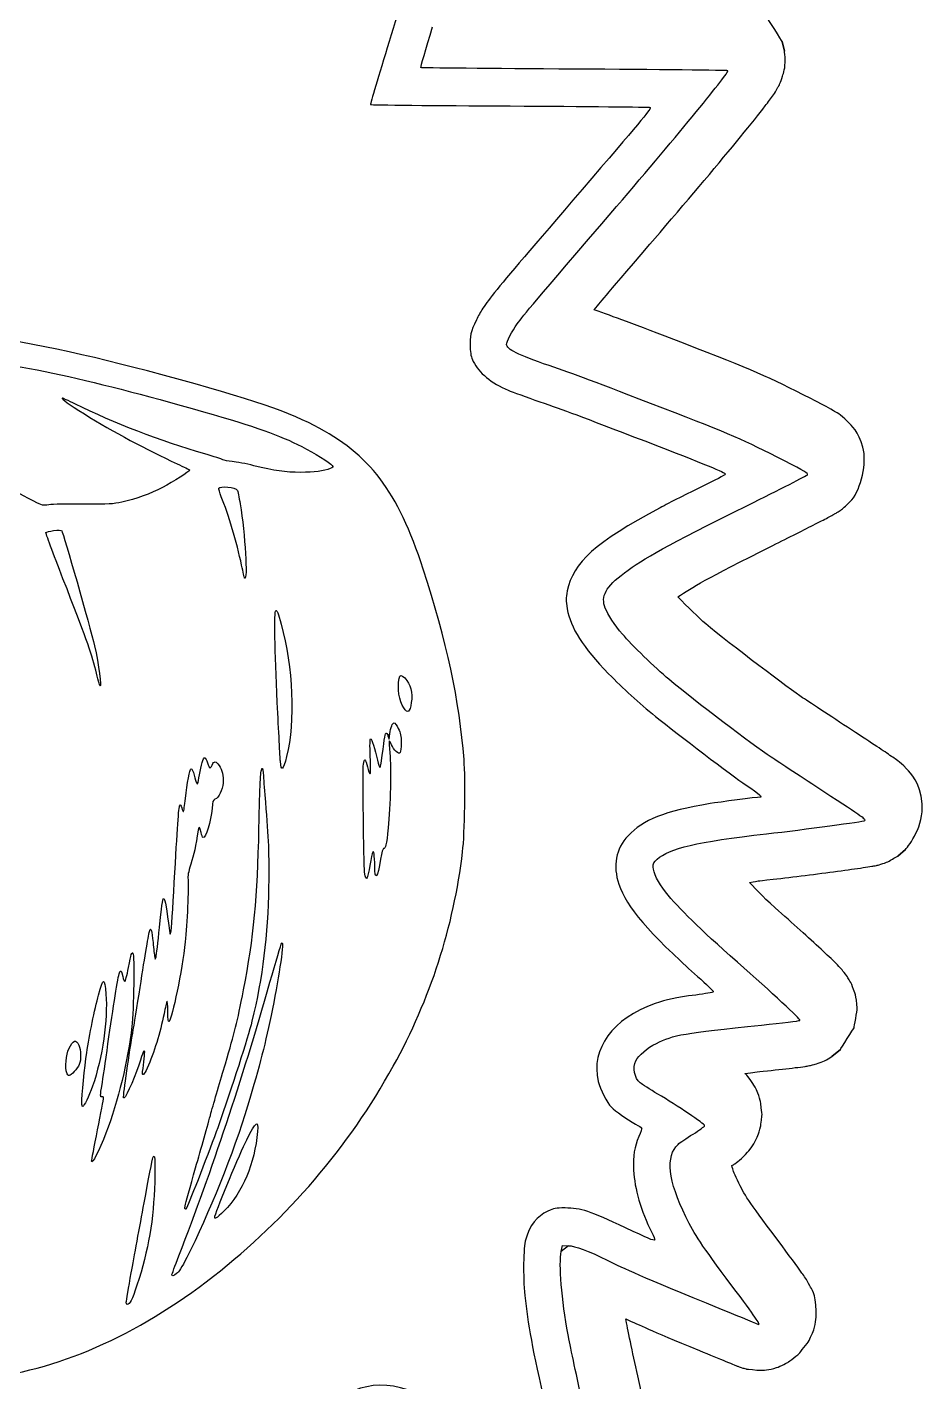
# Model space of a CAD drawing. Extents: x 0 to 138, y 0 to 96.
# Drawn here: x 124.767 to 126.812, y 82.39 to 85.477 of the extents above; entities that cross this region are included whole.
import ezdxf

# ---------------------------------------------------------------- set-up
doc = ezdxf.new("R2010")
doc.units = 0
doc.layers.add('Layer_1', color=7, linetype='CONTINUOUS')

msp = doc.modelspace()

# ---------------------------------------------------------------- linework, layer by layer
at = {"layer": 'Layer_1', "color": 7}
for points in [[(126.494051, 85.422031), (126.488547, 85.444632)], [(125.256089, 84.250635), (125.256088, 84.250632)], [(124.923247, 84.011525), (124.923247, 84.011529)], [(125.62592, 83.925525), (125.62592, 83.925524)], [(125.589751, 83.862112), (125.592535, 83.85435), (125.594059, 83.866301)], [(125.344441, 83.804101), (125.344444, 83.804101)], [(126.752651, 83.588144), (126.769725, 83.603025)], [(125.536509, 83.551158), (125.536505, 83.551158)], [(125.057849, 83.358628), (125.059109, 83.352982), (125.060914, 83.358628)], [(126.602148, 83.131164), (126.621452, 83.147149)], [(124.857285, 83.093829), (124.85729, 83.093829)], [(124.994136, 83.098284), (124.994146, 83.098284)], [(124.891438, 83.024948), (124.891441, 83.024946)], [(124.914016, 82.89313), (124.914013, 82.893129)], [(125.127387, 82.7912), (125.127387, 82.7912)], [(125.195268, 82.767487), (125.195268, 82.767487)], [(125.984976, 82.686749), (125.987898, 82.700299), (126.001446, 82.70006)], [(125.096945, 82.63341), (125.096945, 82.633412)], [(124.993061, 82.571241), (124.993058, 82.571243)]]:
    msp.add_lwpolyline(points, close=True, dxfattribs=at)
for points in [[(125.649097, 85.635111), (125.642494, 85.608405), (125.61713, 85.522636), (125.592732, 85.444514)], [(126.488547, 85.444632), (126.488533, 85.444676), (126.455042, 85.49792), (126.454924, 85.498099)], [(125.664901, 85.384834), (125.664052, 85.385682), (125.676104, 85.427351), (125.691682, 85.477429)], [(125.592732, 85.444514), (125.568334, 85.366391), (125.549191, 85.301683), (125.550192, 85.300717)], [(126.489676, 85.365257), (126.491934, 85.372996), (126.495857, 85.383144), (126.495744, 85.403842)], [(126.495744, 85.403842), (126.495722, 85.409015), (126.494051, 85.422006), (126.494051, 85.422031)], [(126.014616, 85.381392), (125.82312, 85.382438), (125.665748, 85.383985), (125.664901, 85.384834)], [(126.364708, 85.37767), (126.363656, 85.378674), (126.206113, 85.380347), (126.014616, 85.381392)], [(126.111109, 85.06824), (126.253356, 85.233704), (126.368435, 85.374118), (126.364708, 85.37767)], [(126.468735, 85.322814), (126.471642, 85.327078), (126.474211, 85.330504), (126.479206, 85.339902)], [(126.479206, 85.339902), (126.481746, 85.344598), (126.48502, 85.349783), (126.489676, 85.365257)], [(126.449996, 85.297459), (126.457023, 85.3066), (126.462922, 85.314285), (126.468735, 85.322814)], [(125.550192, 85.300717), (125.551196, 85.299749), (125.694293, 85.29825), (125.868191, 85.297377)], [(125.868191, 85.297377), (126.042089, 85.296505), (126.185767, 85.295041), (126.187476, 85.294127)], [(126.187476, 85.294127), (126.191049, 85.292215), (126.172318, 85.26943), (126.054682, 85.132612)], [(126.393772, 85.226903), (126.417309, 85.255613), (126.435944, 85.279173), (126.449996, 85.297459)], [(126.210217, 85.009173), (126.281899, 85.092551), (126.346714, 85.169484), (126.393772, 85.226903)], [(126.054682, 85.132612), (125.810642, 84.848777), (125.810651, 84.848789), (125.79145, 84.809658)], [(125.884592, 84.800617), (125.900506, 84.82292), (125.91947, 84.845326), (126.111109, 85.06824)], [(126.060287, 84.832785), (126.081848, 84.858924), (126.079308, 84.856892), (126.210217, 85.009173)], [(126.263687, 84.756717), (126.142825, 84.803288), (126.106644, 84.816247), (126.060287, 84.832785)], [(125.041655, 84.693438), (124.707735, 84.782098), (124.463675, 84.809445), (124.241002, 84.783152)], [(125.79145, 84.809658), (125.77853, 84.783329), (125.775963, 84.772258), (125.777127, 84.747906)], [(125.860295, 84.753956), (125.860298, 84.760182), (125.872607, 84.783821), (125.884592, 84.800617)], [(125.957413, 84.705724), (125.88684, 84.729833), (125.86029, 84.743019), (125.860295, 84.753956)], [(126.554175, 84.630488), (126.457198, 84.680267), (126.42229, 84.695602), (126.263687, 84.756717)], [(124.550408, 84.731032), (124.739182, 84.711993), (124.889591, 84.680258), (125.169215, 84.600468)], [(125.777127, 84.747906), (125.777886, 84.73199), (125.779338, 84.725418), (125.784343, 84.715187)], [(125.421492, 84.569226), (125.353367, 84.604602), (125.254627, 84.636892), (125.041655, 84.693438)], [(125.784343, 84.715187), (125.797214, 84.688879), (125.825227, 84.665816), (125.864116, 84.649509)], [(126.216534, 84.608902), (126.059715, 84.669329), (126.014569, 84.686198), (125.957413, 84.705724)], [(124.846928, 84.631545), (124.845076, 84.629692), (124.861593, 84.617977), (124.897722, 84.595517)], [(124.876947, 84.618007), (124.860909, 84.625926), (124.847401, 84.632017), (124.846928, 84.631545)], [(125.864116, 84.649509), (125.87381, 84.645445), (125.906132, 84.633699), (125.935943, 84.623407)], [(126.605438, 84.602927), (126.590706, 84.611766), (126.577414, 84.618562), (126.554175, 84.630488)], [(125.172044, 84.504562), (125.07218, 84.533477), (124.963644, 84.575202), (124.876947, 84.618007)], [(125.169215, 84.600468), (125.288449, 84.566445), (125.34185, 84.547588), (125.393479, 84.521276)], [(125.935943, 84.623407), (125.992885, 84.60375), (126.023092, 84.59247), (126.177594, 84.533167)], [(126.494426, 84.488409), (126.398675, 84.537557), (126.374619, 84.547988), (126.216534, 84.608902)], [(126.637962, 84.578122), (126.619815, 84.596213), (126.612816, 84.598504), (126.605438, 84.602927)], [(124.897722, 84.595517), (124.964087, 84.554263), (125.039386, 84.513825), (125.1088, 84.482164)], [(125.670244, 84.241671), (125.611386, 84.421084), (125.549276, 84.502871), (125.421492, 84.569226)], [(126.672689, 84.519693), (126.662585, 84.555645), (126.647035, 84.569077), (126.637962, 84.578122)], [(124.782235, 84.396734), (124.716885, 84.429439), (124.665079, 84.466296), (124.612152, 84.517737)], [(125.213252, 84.491158), (125.210767, 84.492688), (125.192224, 84.498719), (125.172044, 84.504562)], [(125.393479, 84.521276), (125.421078, 84.50721), (125.45711, 84.484661), (125.462521, 84.478069)], [(126.177594, 84.533167), (126.313992, 84.480812), (126.359397, 84.462061), (126.359397, 84.458085)], [(126.647345, 84.399529), (126.668625, 84.425183), (126.682801, 84.483741), (126.672689, 84.519693)], [(125.1088, 84.482164), (125.124638, 84.47494), (125.137595, 84.468245), (125.137595, 84.467286)], [(125.234707, 84.487036), (125.225391, 84.487777), (125.215736, 84.489629), (125.213252, 84.491158)], [(125.284152, 84.477686), (125.266273, 84.48209), (125.244023, 84.486297), (125.234707, 84.487036)], [(125.390538, 84.46242), (125.356079, 84.46254), (125.331132, 84.466113), (125.284152, 84.477686)], [(125.462521, 84.478069), (125.46527, 84.474723), (125.46475, 84.473928), (125.457986, 84.471104)], [(126.546633, 84.457073), (126.54882, 84.459708), (126.539837, 84.4651), (126.494426, 84.488409)], [(125.137595, 84.467286), (125.137595, 84.464508), (125.100151, 84.440681), (125.075489, 84.427766)], [(125.457986, 84.471104), (125.443939, 84.465237), (125.42128, 84.462318), (125.390538, 84.46242)], [(126.359397, 84.458085), (126.359397, 84.456896), (126.334752, 84.443956), (126.30463, 84.429329)], [(126.409352, 84.386906), (126.483404, 84.423748), (126.545181, 84.455323), (126.546633, 84.457073)], [(125.075489, 84.427766), (125.048904, 84.413846), (125.015144, 84.401744), (124.983227, 84.394694)], [(125.209669, 84.407014), (125.205982, 84.415955), (125.203469, 84.424587), (125.204088, 84.426195)], [(125.204088, 84.426195), (125.206346, 84.432074), (125.242629, 84.428645), (125.246063, 84.422233)], [(125.246063, 84.422233), (125.247234, 84.420041), (125.250246, 84.4057), (125.252753, 84.39037)], [(126.30463, 84.429329), (126.274508, 84.414703), (126.232078, 84.393254), (126.210341, 84.381666)], [(124.816728, 84.388618), (124.802987, 84.386407), (124.802776, 84.386455), (124.782235, 84.396734)], [(124.895431, 84.390237), (124.859748, 84.390595), (124.824331, 84.389819), (124.816728, 84.388618)], [(124.983227, 84.394694), (124.961969, 84.389998), (124.955612, 84.389675), (124.895431, 84.390237)], [(125.256088, 84.250632), (125.244919, 84.30353), (125.225848, 84.367777), (125.209669, 84.407014)], [(125.252753, 84.39037), (125.263876, 84.322314), (125.270428, 84.214237), (125.262979, 84.221685)], [(126.210341, 84.381666), (126.062836, 84.303029), (126.01145, 84.257014), (125.998664, 84.192112)], [(126.129119, 84.23359), (126.174267, 84.2676), (126.221597, 84.293494), (126.409352, 84.386906)], [(126.620901, 84.375277), (126.622595, 84.376519), (126.624993, 84.378418), (126.628606, 84.381339)], [(126.628606, 84.381339), (126.632247, 84.38426), (126.647317, 84.399503), (126.647345, 84.399529)], [(126.564674, 84.344961), (126.577431, 84.35148), (126.587957, 84.356651), (126.596094, 84.360946)], [(126.596094, 84.360946), (126.600158, 84.363091), (126.603488, 84.364985), (126.607129, 84.367008)], [(126.607129, 84.367008), (126.608822, 84.368024), (126.6106, 84.368955), (126.613733, 84.370866)], [(126.613733, 84.370866), (126.615426, 84.371826), (126.617317, 84.372785), (126.620901, 84.375277)], [(124.848665, 84.220148), (124.826276, 84.277248), (124.808722, 84.324731), (124.809656, 84.325665)], [(124.809656, 84.325665), (124.810588, 84.326597), (124.818445, 84.328365), (124.827113, 84.329596)], [(124.827113, 84.329596), (124.839381, 84.331335), (124.843522, 84.331186), (124.8458, 84.328909)], [(124.8458, 84.328909), (124.849307, 84.325408), (124.910805, 84.110041), (124.920503, 84.067297)], [(126.46766, 84.295903), (126.505041, 84.314501), (126.53917, 84.331925), (126.564674, 84.344961)], [(126.251032, 84.178494), (126.284569, 84.200998), (126.311673, 84.218296), (126.46766, 84.295903)], [(125.262979, 84.221685), (125.262441, 84.222223), (125.259334, 84.235254), (125.256089, 84.250635)], [(125.763305, 83.807888), (125.753165, 83.940987), (125.723458, 84.079463), (125.670244, 84.241671)], [(126.08538, 84.153062), (126.074755, 84.180302), (126.086091, 84.20118), (126.129119, 84.23359)], [(124.923247, 84.011529), (124.912354, 84.054707), (124.900172, 84.088783), (124.848665, 84.220148)], [(125.998664, 84.192112), (125.995193, 84.174502), (125.995187, 84.171521), (125.998604, 84.151552)], [(126.314422, 84.117309), (126.298505, 84.130562), (126.272647, 84.156803), (126.251032, 84.178494)], [(125.337465, 83.937912), (125.331723, 84.056976), (125.330182, 84.145537), (125.333815, 84.147783)], [(125.333815, 84.147783), (125.3363, 84.149319), (125.33912, 84.142251), (125.34635, 84.116328)], [(125.998604, 84.151552), (126.005943, 84.108416), (126.034448, 84.063705), (126.092916, 84.003622)], [(126.12458, 84.093733), (126.107155, 84.114312), (126.090897, 84.138919), (126.08538, 84.153062)], [(125.34635, 84.116328), (125.373421, 84.019294), (125.378544, 83.894656), (125.358733, 83.815098)], [(126.535461, 83.948637), (126.509073, 83.966008), (126.368764, 84.072047), (126.314422, 84.117309)], [(126.230674, 83.990775), (126.198951, 84.017198), (126.145294, 84.069268), (126.12458, 84.093733)], [(124.920503, 84.067297), (124.930191, 84.024602), (124.937575, 83.971185), (124.933181, 83.975578)], [(124.933181, 83.975578), (124.932542, 83.976212), (124.928073, 83.992391), (124.923247, 84.011525)], [(125.62592, 83.925524), (125.61557, 83.940801), (125.610579, 83.971965), (125.615149, 83.992776)], [(125.615149, 83.992776), (125.617097, 84.001651), (125.620533, 84.001924), (125.628122, 83.993809)], [(125.628122, 83.993809), (125.641071, 83.979971), (125.646502, 83.959551), (125.643066, 83.937636)], [(126.092916, 84.003622), (126.126689, 83.968917), (126.160884, 83.93782), (126.200197, 83.90606)], [(126.463291, 83.813735), (126.420959, 83.841611), (126.291111, 83.940436), (126.230674, 83.990775)], [(126.655626, 83.869814), (126.608715, 83.900575), (126.554441, 83.936139), (126.535461, 83.948637)], [(125.344444, 83.804101), (125.343721, 83.813107), (125.340584, 83.873322), (125.337465, 83.937912)], [(125.643066, 83.937636), (125.639493, 83.914837), (125.63521, 83.911813), (125.62592, 83.925525)], [(125.594059, 83.866301), (125.595935, 83.880975), (125.60014, 83.891614), (125.604068, 83.891614)], [(125.604068, 83.891614), (125.605687, 83.891614), (125.609888, 83.885771), (125.613393, 83.878629)], [(126.200197, 83.90606), (126.251378, 83.864712), (126.374161, 83.771647), (126.406278, 83.749856)], [(125.574389, 83.799584), (125.580837, 83.851453), (125.583063, 83.865945), (125.584863, 83.867759)], [(125.584863, 83.867759), (125.586166, 83.869067), (125.588024, 83.866916), (125.589751, 83.862112)], [(125.613393, 83.878629), (125.618908, 83.867401), (125.619769, 83.862981), (125.619769, 83.845994)], [(126.741063, 83.813038), (126.724694, 83.824533), (126.701961, 83.839429), (126.655626, 83.869814)], [(125.549399, 83.8147), (125.54842, 83.84168), (125.548694, 83.85548), (125.550206, 83.85548)], [(125.550206, 83.85548), (125.552674, 83.85548), (125.559914, 83.832663), (125.565791, 83.80636)], [(125.592536, 83.850456), (125.591903, 83.849829), (125.59257, 83.837233), (125.594012, 83.822472)], [(125.597986, 83.841684), (125.595619, 83.847139), (125.59317, 83.851087), (125.592536, 83.850456)], [(125.608235, 83.826263), (125.604961, 83.829292), (125.600351, 83.836229), (125.597986, 83.841684)], [(125.619769, 83.845994), (125.619769, 83.822352), (125.617206, 83.817965), (125.608235, 83.826263)], [(125.159905, 83.773047), (125.163192, 83.794603), (125.168924, 83.813042), (125.172016, 83.812011)], [(125.172016, 83.812011), (125.173414, 83.811533), (125.17615, 83.806472), (125.178096, 83.800734)], [(125.178096, 83.800734), (125.182918, 83.78651), (125.184207, 83.78587), (125.188766, 83.795428)], [(125.188766, 83.795428), (125.19351, 83.805378), (125.197641, 83.805192), (125.204706, 83.794711)], [(125.204706, 83.794711), (125.212092, 83.78375), (125.21505, 83.770631), (125.213769, 83.754506)], [(125.358733, 83.815098), (125.350582, 83.782365), (125.34644, 83.779178), (125.344441, 83.804101)], [(125.536505, 83.551158), (125.534348, 83.573283), (125.531994, 83.785658), (125.533775, 83.797517)], [(125.533775, 83.797517), (125.534653, 83.80336), (125.536201, 83.807625), (125.537222, 83.806994)], [(125.537222, 83.806994), (125.538244, 83.80636), (125.540879, 83.79919), (125.543084, 83.791053)], [(125.548981, 83.775089), (125.550021, 83.774444), (125.550206, 83.792272), (125.549399, 83.8147)], [(125.565791, 83.80636), (125.567804, 83.797354), (125.570296, 83.789986), (125.571324, 83.789986)], [(125.571324, 83.789986), (125.572357, 83.789986), (125.573738, 83.794306), (125.574389, 83.799584)], [(125.594012, 83.822472), (125.597358, 83.788193), (125.5955, 83.701983), (125.590337, 83.652222)], [(125.760001, 83.598022), (125.764919, 83.639273), (125.766846, 83.761454), (125.763305, 83.807888)], [(126.583673, 83.734698), (126.536716, 83.76549), (126.482544, 83.801057), (126.463291, 83.813735)], [(126.772483, 83.78658), (126.753771, 83.80679), (126.749256, 83.807289), (126.741063, 83.813038)], [(125.127865, 83.719429), (125.131546, 83.754352), (125.137809, 83.785968), (125.141268, 83.787091)], [(125.141268, 83.787091), (125.142755, 83.787569), (125.145486, 83.781547), (125.147838, 83.772579)], [(125.147838, 83.772579), (125.150055, 83.764141), (125.152648, 83.755714), (125.15361, 83.753851)], [(125.15361, 83.753851), (125.155881, 83.749441), (125.156675, 83.751855), (125.159905, 83.773047)], [(125.295634, 83.651607), (125.297665, 83.753941), (125.29904, 83.781074), (125.302513, 83.787586)], [(125.302513, 83.787586), (125.303499, 83.789432), (125.304855, 83.782119), (125.305656, 83.770648)], [(125.305656, 83.770648), (125.306433, 83.759547), (125.308572, 83.732679), (125.310406, 83.710941)], [(125.543084, 83.791053), (125.545289, 83.782916), (125.547942, 83.775732), (125.548981, 83.775089)], [(126.807761, 83.707205), (126.803527, 83.757269), (126.781853, 83.776475), (126.772483, 83.78658)], [(125.213769, 83.754506), (125.212508, 83.738643), (125.203878, 83.721267), (125.19532, 83.717369)], [(126.406278, 83.749856), (126.438294, 83.728133), (126.445025, 83.72225), (126.437895, 83.722216)], [(126.677276, 83.668968), (126.679798, 83.671501), (126.676255, 83.673987), (126.583673, 83.734698)], [(125.10259, 83.528009), (125.109305, 83.652434), (125.112644, 83.699464), (125.115091, 83.704069)], [(125.115091, 83.704069), (125.11631, 83.706369), (125.11763, 83.704427), (125.119459, 83.69763)], [(125.123456, 83.689276), (125.124215, 83.690035), (125.126198, 83.703602), (125.127865, 83.719429)], [(125.19532, 83.717369), (125.190761, 83.715289), (125.189967, 83.71284), (125.188621, 83.696603)], [(125.310406, 83.710941), (125.317413, 83.62803), (125.318778, 83.591546), (125.31759, 83.518976)], [(126.32441, 83.707436), (126.220097, 83.68991), (126.171297, 83.670846), (126.137617, 83.634469)], [(126.437895, 83.722216), (126.432034, 83.722189), (126.343878, 83.710707), (126.32441, 83.707436)], [(126.769725, 83.603025), (126.779208, 83.612545), (126.812008, 83.657141), (126.807761, 83.707205)], [(125.119459, 83.69763), (125.120899, 83.692276), (125.122697, 83.68852), (125.123456, 83.689276)], [(125.188621, 83.696603), (125.186195, 83.667368), (125.174252, 83.628341), (125.168332, 83.630303)], [(125.157046, 83.647372), (125.151292, 83.609934), (125.147263, 83.591085), (125.140477, 83.569899)], [(125.163564, 83.641504), (125.160648, 83.6549), (125.158497, 83.656833), (125.157046, 83.647372)], [(125.168332, 83.630303), (125.166952, 83.630781), (125.164807, 83.6358), (125.163564, 83.641504)], [(125.260398, 83.282971), (125.283876, 83.403131), (125.292485, 83.493196), (125.295634, 83.651607)], [(125.590337, 83.652222), (125.58628, 83.61311), (125.584342, 83.604386), (125.579921, 83.605343)], [(126.453128, 83.638696), (126.54059, 83.64878), (126.675287, 83.666971), (126.677276, 83.668968)], [(126.137617, 83.634469), (126.109326, 83.603911), (126.102062, 83.566115), (126.116359, 83.523858)], [(126.203471, 83.580711), (126.231336, 83.605885), (126.293227, 83.62026), (126.453128, 83.638696)], [(125.557967, 83.592374), (125.555876, 83.60352), (125.555183, 83.601595), (125.548628, 83.566495)], [(125.559825, 83.565273), (125.559706, 83.57521), (125.558899, 83.587405), (125.557967, 83.592374)], [(125.573073, 83.581081), (125.565627, 83.536668), (125.560146, 83.530128), (125.559825, 83.565273)], [(125.579921, 83.605343), (125.578165, 83.605702), (125.575804, 83.597358), (125.573073, 83.581081)], [(125.60177, 83.109074), (125.686897, 83.263063), (125.739406, 83.425321), (125.760001, 83.598022)], [(126.194539, 83.563045), (126.194539, 83.571357), (126.195734, 83.573722), (126.203471, 83.580711)], [(126.726743, 83.573812), (126.730101, 83.575195), (126.734109, 83.577422), (126.740515, 83.580978)], [(126.740515, 83.580978), (126.743733, 83.582756), (126.752623, 83.588135), (126.752651, 83.588144)], [(125.140477, 83.569899), (125.134185, 83.550256), (125.132819, 83.542927), (125.133842, 83.534296)], [(125.542695, 83.538829), (125.539815, 83.534168), (125.537765, 83.538231), (125.536509, 83.551158)], [(125.548628, 83.566495), (125.545969, 83.552261), (125.543298, 83.539811), (125.542695, 83.538829)], [(126.222579, 83.506828), (126.206094, 83.527441), (126.194539, 83.550608), (126.194539, 83.563045)], [(126.468211, 83.535204), (126.513239, 83.540397), (126.569161, 83.547227), (126.614833, 83.553394)], [(126.614833, 83.553394), (126.637665, 83.556478), (126.657861, 83.559348), (126.673262, 83.561663)], [(126.673262, 83.561663), (126.680967, 83.56282), (126.687091, 83.56392), (126.693102, 83.56497)], [(126.693102, 83.56497), (126.696122, 83.565507), (126.699057, 83.565619), (126.703573, 83.566635)], [(126.703573, 83.566635), (126.70583, 83.567143), (126.707919, 83.567736), (126.713507, 83.569401)], [(126.713507, 83.569401), (126.716329, 83.57022), (126.720026, 83.571066), (126.726743, 83.573812)], [(125.09496, 83.413959), (125.095975, 83.417687), (125.099405, 83.469008), (125.10259, 83.528009)], [(125.133842, 83.534296), (125.135652, 83.519002), (125.131661, 83.431594), (125.127367, 83.392504)], [(125.31759, 83.518976), (125.315756, 83.406853), (125.303949, 83.311414), (125.279593, 83.211831)], [(126.116359, 83.523858), (126.133899, 83.472016), (126.184059, 83.41324), (126.295663, 83.313756)], [(126.41419, 83.527488), (126.442418, 83.53335), (126.42071, 83.529746), (126.468211, 83.535204)], [(126.472619, 83.470162), (126.438035, 83.500619), (126.43521, 83.507592), (126.41419, 83.527488)], [(125.068803, 83.425252), (125.077691, 83.514368), (125.078501, 83.514127), (125.091578, 83.418476)], [(126.386538, 83.346373), (126.297344, 83.424924), (126.254731, 83.466627), (126.222579, 83.506828)], [(126.577349, 83.375904), (126.550001, 83.401386), (126.512996, 83.434603), (126.472619, 83.470162)], [(125.04643, 83.418139), (125.049059, 83.426729), (125.051653, 83.417661), (125.054084, 83.391362)], [(125.060914, 83.358628), (125.061906, 83.361735), (125.065461, 83.391714), (125.068803, 83.425252)], [(125.024622, 83.288617), (125.036386, 83.364421), (125.044207, 83.410869), (125.04643, 83.418139)], [(125.091578, 83.418476), (125.093048, 83.407719), (125.093209, 83.407505), (125.09496, 83.413959)], [(125.347554, 83.389504), (125.353874, 83.399518), (125.342171, 83.31674), (125.32635, 83.239541)], [(124.99804, 83.333951), (125.004241, 83.36643), (125.00528, 83.369747), (125.008303, 83.36672)], [(125.008303, 83.36672), (125.011894, 83.363123), (125.01003, 83.236799), (125.005835, 83.199411)], [(125.054084, 83.391362), (125.055465, 83.376464), (125.057156, 83.361733), (125.057849, 83.358628)], [(125.127367, 83.392504), (125.12012, 83.326537), (125.098199, 83.218961), (125.090419, 83.21118)], [(125.320589, 83.300296), (125.333987, 83.347089), (125.346121, 83.387232), (125.347554, 83.389504)], [(126.611526, 83.343382), (126.602297, 83.352645), (126.591008, 83.363163), (126.577349, 83.375904)], [(124.98974, 83.301945), (124.990947, 83.301944), (124.994681, 83.316347), (124.99804, 83.333951)], [(126.529103, 83.213493), (126.531206, 83.215596), (126.465724, 83.276636), (126.386538, 83.346373)], [(126.625298, 83.328501), (126.619738, 83.334904), (126.616126, 83.338754), (126.611526, 83.343382)], [(124.929789, 83.271212), (124.941029, 83.311795), (124.943185, 83.312109), (124.946505, 83.273655)], [(124.951355, 83.159889), (124.963287, 83.245427), (124.974226, 83.313413), (124.9774, 83.321763)], [(124.9774, 83.321763), (124.980256, 83.329276), (124.981768, 83.327606), (124.984966, 83.313417)], [(124.984966, 83.313417), (124.986388, 83.307108), (124.988533, 83.301945), (124.98974, 83.301945)], [(125.11296, 82.676886), (125.191113, 82.879309), (125.254841, 83.070654), (125.320589, 83.300296)], [(126.295663, 83.313756), (126.315875, 83.29574), (126.33206, 83.279945), (126.33163, 83.278658)], [(126.637434, 83.312516), (126.630914, 83.322391), (126.628092, 83.325298), (126.625298, 83.328501)], [(126.651771, 83.283853), (126.64528, 83.301887), (126.640708, 83.307574), (126.637434, 83.312516)], [(124.902787, 83.139471), (124.9088, 83.180134), (124.92086, 83.238974), (124.929789, 83.271212)], [(124.946505, 83.273655), (124.951524, 83.215541), (124.938884, 83.128362), (124.916056, 83.063642)], [(125.007769, 83.18473), (125.010775, 83.201499), (125.018357, 83.248248), (125.024622, 83.288617)], [(125.218951, 83.114723), (125.240931, 83.188163), (125.245484, 83.206644), (125.260398, 83.282971)], [(126.291495, 83.271272), (126.24522, 83.265339), (126.225207, 83.261157), (126.199067, 83.251945)], [(126.33163, 83.278658), (126.331212, 83.277367), (126.31314, 83.274045), (126.291495, 83.271272)], [(126.656738, 83.266764), (126.655327, 83.273896), (126.653408, 83.279346), (126.651771, 83.283853)], [(125.08586, 83.256999), (125.084814, 83.255135), (125.081755, 83.242433), (125.079069, 83.228769)], [(125.087837, 83.234528), (125.087797, 83.249793), (125.086989, 83.258999), (125.08586, 83.256999)], [(125.32635, 83.239541), (125.309739, 83.158475), (125.298372, 83.114181), (125.2695, 83.018)], [(126.199067, 83.251945), (126.102614, 83.217955), (126.051786, 83.148551), (126.069215, 83.074631)], [(126.652871, 83.196759), (126.65288, 83.196783), (126.66004, 83.239172), (126.66004, 83.239202)], [(126.66004, 83.239202), (126.66004, 83.239233), (126.658346, 83.259632), (126.656738, 83.266764)], [(125.079069, 83.228769), (125.070392, 83.184631), (125.056376, 83.139257), (125.040825, 83.104961)], [(125.090419, 83.21118), (125.088572, 83.20934), (125.087891, 83.215554), (125.087837, 83.234528)], [(125.279593, 83.211831), (125.270129, 83.173137), (125.234644, 83.062806), (125.201507, 82.969051)], [(126.441582, 83.202785), (126.488643, 83.207601), (126.528027, 83.212418), (126.529103, 83.213493)], [(125.005835, 83.199411), (124.997269, 83.123112), (124.974307, 83.028777), (124.94674, 82.956631)], [(124.994146, 83.098284), (124.998634, 83.12906), (125.004766, 83.167961), (125.007769, 83.18473)], [(126.20187, 83.161042), (126.241151, 83.180706), (126.263116, 83.184531), (126.441582, 83.202785)], [(126.621452, 83.147149), (126.621468, 83.147165), (126.652863, 83.196735), (126.652871, 83.196759)], [(124.85729, 83.093829), (124.853203, 83.104356), (124.855964, 83.136899), (124.861927, 83.148595)], [(124.861927, 83.148595), (124.872541, 83.169402), (124.878164, 83.171492), (124.884713, 83.157064)], [(124.884713, 83.157064), (124.890066, 83.145273), (124.890515, 83.124579), (124.885669, 83.112952)], [(124.937731, 83.067293), (124.939595, 83.077851), (124.945723, 83.119519), (124.951355, 83.159889)], [(126.155002, 83.121454), (126.161672, 83.134353), (126.180755, 83.150471), (126.20187, 83.161042)], [(124.891441, 83.024946), (124.891464, 83.040123), (124.898302, 83.109147), (124.902787, 83.139471)], [(125.034814, 83.143716), (125.033063, 83.145467), (125.032758, 83.144732), (125.021597, 83.111706)], [(125.030213, 83.097216), (125.032997, 83.113803), (125.035859, 83.142677), (125.034814, 83.143716)], [(126.165256, 83.070951), (126.151818, 83.082258), (126.147001, 83.105983), (126.155002, 83.121454)], [(126.561903, 83.112972), (126.564725, 83.113734), (126.568196, 83.11475), (126.575139, 83.117383)], [(126.575139, 83.117383), (126.57861, 83.11871), (126.583239, 83.120431), (126.590012, 83.123999)], [(126.590012, 83.123999), (126.593399, 83.125777), (126.602119, 83.131156), (126.602148, 83.131164)], [(124.86268, 83.087618), (124.861037, 83.087618), (124.858611, 83.090414), (124.857285, 83.093829)], [(124.885669, 83.112952), (124.881761, 83.103574), (124.867284, 83.087618), (124.86268, 83.087618)], [(124.986864, 83.037306), (124.986386, 83.040067), (124.989648, 83.067507), (124.994136, 83.098284)], [(125.021597, 83.111706), (125.008846, 83.073982), (124.988202, 83.029761), (124.986864, 83.037306)], [(125.040825, 83.104961), (125.033481, 83.088764), (125.028139, 83.084865), (125.030213, 83.097216)], [(125.186199, 83.001798), (125.193244, 83.027262), (125.207983, 83.078078), (125.218951, 83.114723)], [(125.191799, 82.630518), (125.361352, 82.762842), (125.499541, 82.92415), (125.60177, 83.109074)], [(126.403703, 83.092576), (126.42439, 83.094834), (126.426902, 83.095765), (126.454966, 83.098638)], [(126.408106, 83.088718), (126.405848, 83.091202), (126.405283, 83.090948), (126.403703, 83.092576)], [(126.421878, 83.069976), (126.415443, 83.080065), (126.411436, 83.085049), (126.408106, 83.088718)], [(126.454966, 83.098638), (126.479209, 83.101122), (126.501228, 83.103707), (126.518356, 83.105804)], [(126.518356, 83.105804), (126.526907, 83.106848), (126.534386, 83.107582), (126.540962, 83.10857)], [(126.540962, 83.10857), (126.544236, 83.109049), (126.546776, 83.109868), (126.551432, 83.110771)], [(126.551432, 83.110771), (126.55369, 83.111222), (126.556258, 83.111476), (126.561903, 83.112972)], [(124.916056, 83.063642), (124.907745, 83.040078), (124.896811, 83.017608), (124.893655, 83.017608)], [(124.937726, 83.039376), (124.933365, 83.037703), (124.933365, 83.042536), (124.937731, 83.067293)], [(126.069215, 83.074631), (126.073684, 83.055675), (126.088757, 83.026284), (126.099536, 83.015505)], [(126.205426, 83.045501), (126.187192, 83.056252), (126.169116, 83.067703), (126.165256, 83.070951)], [(126.433449, 83.047926), (126.429244, 83.058399), (126.425095, 83.064932), (126.421878, 83.069976)], [(124.893655, 83.017608), (124.89243, 83.017608), (124.891432, 83.020913), (124.891438, 83.024948)], [(124.927564, 82.963977), (124.935017, 83.001847), (124.941114, 83.034596), (124.941114, 83.036753)], [(124.941114, 83.036753), (124.941114, 83.03931), (124.939937, 83.040224), (124.937726, 83.039376)], [(126.311977, 82.973557), (126.311977, 82.977249), (126.248527, 83.020091), (126.205426, 83.045501)], [(126.439517, 83.028633), (126.439511, 83.028666), (126.435566, 83.04269), (126.433449, 83.047926)], [(126.442819, 82.999418), (126.442819, 82.999447), (126.439517, 83.028599), (126.439517, 83.028633)], [(125.2695, 83.018), (125.238287, 82.914023), (125.180166, 82.769126), (125.131049, 82.672839)], [(125.151181, 82.877585), (125.163395, 82.920438), (125.179153, 82.976334), (125.186199, 83.001798)], [(126.099536, 83.015505), (126.108859, 83.006182), (126.133069, 82.989292), (126.154416, 82.977217)], [(126.439997, 82.97296), (126.440002, 82.972988), (126.442819, 82.999393), (126.442819, 82.999418)], [(124.914013, 82.893129), (124.914013, 82.894229), (124.920111, 82.926107), (124.927564, 82.963977)], [(125.201507, 82.969051), (125.184536, 82.921032), (125.136983, 82.798758), (125.130751, 82.787113)], [(125.267875, 82.941655), (125.289011, 82.98374), (125.294904, 82.98823), (125.292372, 82.960323)], [(126.154416, 82.977217), (126.161532, 82.973189), (126.167846, 82.969102), (126.168448, 82.968129)], [(126.168448, 82.968129), (126.169052, 82.967155), (126.166088, 82.958407), (126.16186, 82.948688)], [(126.285441, 82.954272), (126.300035, 82.963291), (126.311977, 82.971969), (126.311977, 82.973557)], [(126.434493, 82.954771), (126.436469, 82.959902), (126.439997, 82.972932), (126.439997, 82.97296)], [(124.94674, 82.956631), (124.931625, 82.917071), (124.914016, 82.882902), (124.914016, 82.89313)], [(125.195268, 82.767487), (125.201843, 82.789545), (125.252456, 82.910953), (125.267875, 82.941655)], [(125.292372, 82.960323), (125.285707, 82.886851), (125.258578, 82.822593), (125.215815, 82.77899)], [(126.16186, 82.948688), (126.151566, 82.925008), (126.148532, 82.905331), (126.150039, 82.872013)], [(126.269103, 82.765782), (126.228656, 82.848005), (126.222558, 82.904497), (126.25128, 82.930874)], [(126.25128, 82.930874), (126.255474, 82.934721), (126.270845, 82.945254), (126.285441, 82.954272)], [(126.409686, 82.912878), (126.413186, 82.916894), (126.417729, 82.921584), (126.424023, 82.932171)], [(126.424023, 82.932171), (126.427156, 82.937462), (126.430768, 82.944512), (126.434493, 82.954771)], [(125.033695, 82.797447), (125.043505, 82.850879), (125.052502, 82.897121), (125.053687, 82.900205)], [(125.053687, 82.900205), (125.058132, 82.911779), (125.059207, 82.897439), (125.057821, 82.845176)], [(126.395914, 82.898547), (126.399187, 82.901397), (126.402687, 82.904849), (126.409686, 82.912878)], [(125.127387, 82.7912), (125.12826, 82.795861), (125.138966, 82.834732), (125.151181, 82.877585)], [(126.150039, 82.872013), (126.151945, 82.829907), (126.166596, 82.779829), (126.191595, 82.729987)], [(126.373872, 82.882559), (126.37613, 82.884111), (126.378783, 82.885324), (126.381041, 82.88697)], [(126.386544, 82.849486), (126.377626, 82.867602), (126.377287, 82.871886), (126.373872, 82.882559)], [(126.381041, 82.88697), (126.385359, 82.8901), (126.389394, 82.89284), (126.395914, 82.898547)], [(125.057821, 82.845176), (125.055551, 82.759902), (125.043599, 82.69024), (125.017487, 82.6101)], [(126.478599, 82.712785), (126.40659, 82.809172), (126.405142, 82.81168), (126.386544, 82.849486)], [(125.004458, 82.638432), (125.010727, 82.672459), (125.023884, 82.744016), (125.033695, 82.797447)], [(125.130751, 82.787113), (125.12707, 82.780237), (125.12566, 82.781957), (125.127387, 82.7912)], [(125.215815, 82.77899), (125.199064, 82.761909), (125.192512, 82.758242), (125.195268, 82.767487)], [(125.954705, 82.778945), (125.929184, 82.766856), (125.91308, 82.746444), (125.903998, 82.714678)], [(125.993551, 82.786042), (125.97152, 82.786102), (125.968765, 82.785624), (125.954705, 82.778945)], [(126.131315, 82.740907), (126.050383, 82.779372), (126.030368, 82.785929), (125.993551, 82.786042)], [(126.374201, 82.608786), (126.301724, 82.705803), (126.289973, 82.723356), (126.269103, 82.765782)], [(125.903998, 82.714678), (125.898417, 82.695168), (125.897424, 82.630834), (125.902008, 82.586245)], [(126.198026, 82.71318), (126.195863, 82.711017), (126.182635, 82.716514), (126.131315, 82.740907)], [(126.191595, 82.729987), (126.195867, 82.721476), (126.198758, 82.713913), (126.198026, 82.71318)], [(126.000566, 82.497041), (125.98583, 82.576616), (125.979043, 82.659204), (125.984976, 82.686749)], [(126.001446, 82.70006), (126.016681, 82.699821), (126.046018, 82.688779), (126.089817, 82.666853)], [(126.53372, 82.637819), (126.522234, 82.654385), (126.506062, 82.676006), (126.478599, 82.712785)], [(125.096945, 82.633412), (125.096945, 82.634505), (125.104152, 82.654072), (125.11296, 82.676886)], [(125.131049, 82.672839), (125.119408, 82.65002), (125.113118, 82.640208), (125.10775, 82.636499)], [(126.089817, 82.666853), (126.131816, 82.645827), (126.15635, 82.635327), (126.349985, 82.5555)], [(124.656554, 82.39674), (124.832122, 82.413432), (125.017236, 82.494284), (125.191799, 82.630518)], [(124.993058, 82.571243), (124.993058, 82.574171), (124.998191, 82.604404), (125.004458, 82.638432)], [(125.10775, 82.636499), (125.09988, 82.631061), (125.096945, 82.630222), (125.096945, 82.63341)], [(126.551895, 82.608606), (126.543824, 82.624749), (126.539449, 82.629547), (126.53372, 82.637819)], [(125.017487, 82.6101), (125.006667, 82.576892), (125.001163, 82.565923), (124.99532, 82.565923)], [(126.43524, 82.520744), (126.439172, 82.520744), (126.428786, 82.535721), (126.374201, 82.608786)], [(126.566232, 82.550728), (126.565103, 82.594402), (126.555931, 82.600526), (126.551895, 82.608606)], [(124.99532, 82.565923), (124.994077, 82.565923), (124.993061, 82.568319), (124.993061, 82.571241)], [(125.902008, 82.586245), (125.908647, 82.521692), (125.91904, 82.465536), (125.949238, 82.331044)], [(126.159442, 82.403275), (126.147335, 82.458119), (126.136018, 82.512611), (126.131869, 82.533363)], [(126.131869, 82.533363), (126.168711, 82.51705), (126.178724, 82.511152), (126.299989, 82.461153)], [(126.349985, 82.5555), (126.396353, 82.536384), (126.434718, 82.520744), (126.43524, 82.520744)], [(126.560729, 82.508284), (126.566034, 82.5255), (126.566542, 82.539809), (126.566232, 82.550728)], [(126.548593, 82.481276), (126.548616, 82.481318), (126.558076, 82.499677), (126.560729, 82.508284)], [(126.031963, 82.349115), (126.018375, 82.4106), (126.004247, 82.477168), (126.000566, 82.497041)], [(126.528188, 82.454831), (126.528219, 82.454865), (126.548565, 82.481247), (126.548593, 82.481276)], [(126.299989, 82.461153), (126.323301, 82.451529), (126.344933, 82.442752), (126.360625, 82.436346)], [(126.360625, 82.436346), (126.36847, 82.433157), (126.374566, 82.43056), (126.379364, 82.428641)], [(126.50228, 82.434427), (126.50232, 82.434449), (126.52816, 82.454803), (126.528188, 82.454831)], [(126.379364, 82.428641), (126.381622, 82.427795), (126.384049, 82.426666), (126.385968, 82.425819)], [(126.385968, 82.425819), (126.386815, 82.425537), (126.387661, 82.425255), (126.38927, 82.42469)], [(126.38927, 82.42469), (126.390117, 82.424408), (126.390681, 82.423843), (126.393137, 82.422997)], [(126.393137, 82.422997), (126.394265, 82.422715), (126.395677, 82.422432), (126.399204, 82.421303)], [(126.399204, 82.421303), (126.400898, 82.420739), (126.407473, 82.419046), (126.407473, 82.419046)], [(126.407473, 82.419046), (126.407482, 82.41904), (126.435018, 82.416223), (126.435047, 82.416223)], [(126.435047, 82.416223), (126.445545, 82.416223), (126.459177, 82.416788), (126.475836, 82.422291)], [(126.475836, 82.422291), (126.484162, 82.425113), (126.502252, 82.434399), (126.50228, 82.434427)], [(125.634997, 82.371629), (125.547658, 82.400859), (125.468036, 82.367698), (125.423657, 82.283617)], [(126.223933, 82.105068), (126.203952, 82.199076), (126.179088, 82.314372), (126.159442, 82.403275)]]:
    msp.add_open_spline(points, degree=3, dxfattribs=at)

doc.saveas('drawing.dxf')
